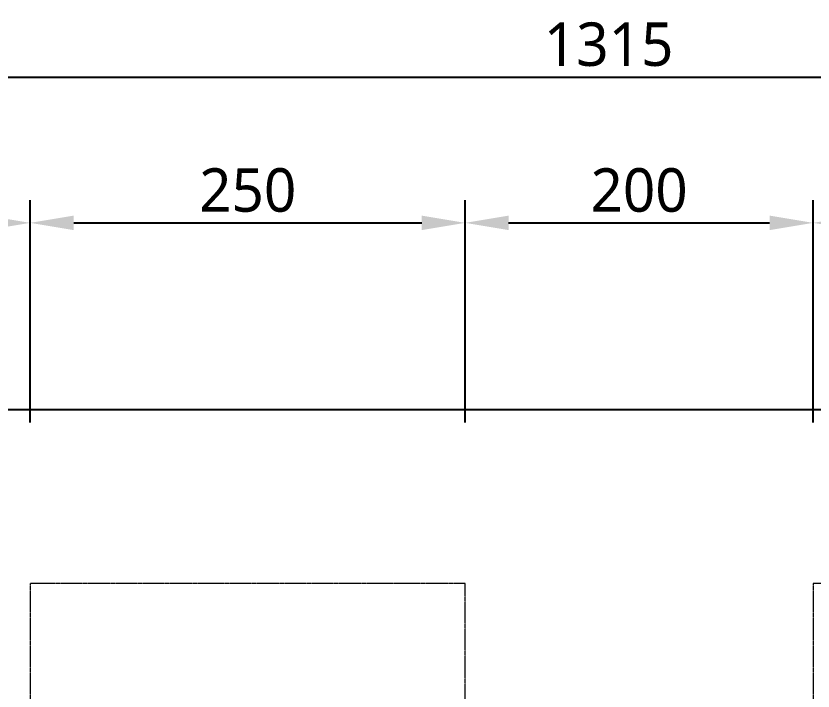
# Model space of a CAD drawing. Header units: millimetres. Extents: x -9013 to 516, y -36629 to 6082.
# Drawn here: x -4526.7 to -4068.4, y -4566 to -4177.8 of the extents above; entities that cross this region are included whole.
import ezdxf

# ---------------------------------------------------------------- set-up
doc = ezdxf.new("R2010")
doc.units = ezdxf.units.MM
doc.header["$LTSCALE"] = 0.05
doc.linetypes.add('CENTER', pattern=[50.8, 31.75, -6.35, 6.35, -6.35])
doc.linetypes.add('CENTER2', pattern=[28.575, 19.05, -3.175, 3.175, -3.175])
doc.layers.get('0').update_dxf_attribs({"lineweight": 18})
doc.layers.get('Defpoints').update_dxf_attribs({"color": 140, "lineweight": 18})
doc.layers.add('2CONC', color=4, linetype='Continuous')
doc.layers.add('G-Anno-Std-Cntr', color=1, linetype='CENTER2', lineweight=18)
doc.styles.add('trebuchet_MS', font='trebuc.ttf')
doc.dimstyles.new('MGP', dxfattribs={"dimtxt": 2.5, "dimasz": 2.5, "dimexe": 1.25, "dimexo": 0.625, "dimtad": 1, "dimdec": 0, "dimtxsty": 'trebuchet_MS', "dimcen": 2.5, "dimclrt": 7, "dimadec": 0, "dimazin": 0, "dimtfac": 1, "dimtdec": 0, "dimtmove": 0, "dimatfit": 3, "dimfxl": 1.148294, "dimfxlon": 1, "dimarcsym": 2})

# ---------------------------------------------------------------- blocks, each defined once
blk = doc.blocks.new('gas meter 1')
at = {"layer": 'G-Anno-Std-Cntr'}
blk.add_lwpolyline([(-6480.2, 2746.98), (-6230.2, 2746.98), (-6230.2, 3196.98), (-6480.2, 3196.98)], close=True, dxfattribs=at)
blk = doc.blocks.new('*D839')
at = {"color": 0, "lineweight": -2, "transparency": 16777216}
for p, q in [((-4693.44, -4398.09), (-4693.44, -4283.78)), ((-4518.44, -4411.61), (-4518.44, -4283.78)), ((-4668.44, -4296.78), (-4543.44, -4296.78))]:
    blk.add_line(p, q, dxfattribs=at)
at = {"color": 0, "transparency": 16777216}
for points in [[(-4668.44, -4292.61), (-4668.44, -4300.95), (-4693.44, -4296.78)], [(-4543.44, -4292.61), (-4543.44, -4300.95), (-4518.44, -4296.78)]]:
    blk.add_solid(points, dxfattribs=at)
at = {"layer": 'Defpoints', "color": 0, "transparency": 16777216}
for p in [(-4518.44, -4296.78), (-4693.44, -4404.09), (-4518.44, -4504.09)]:
    blk.add_point(p, dxfattribs=at)
at = {"color": 7, "transparency": 16777216, "insert": (-4605.94, -4278.11), "char_height": 25, "attachment_point": 5, "style": 'trebuchet_MS'}
blk.add_mtext('175', dxfattribs=at)
blk = doc.blocks.new('*D840')
at = {"color": 0, "lineweight": -2, "transparency": 16777216}
for p, q in [((-4518.44, -4411.61), (-4518.44, -4283.78)), ((-4268.44, -4411.61), (-4268.44, -4283.78)), ((-4493.44, -4296.78), (-4293.44, -4296.78))]:
    blk.add_line(p, q, dxfattribs=at)
at = {"color": 0, "transparency": 16777216}
for points in [[(-4493.44, -4292.61), (-4493.44, -4300.95), (-4518.44, -4296.78)], [(-4293.44, -4292.61), (-4293.44, -4300.95), (-4268.44, -4296.78)]]:
    blk.add_solid(points, dxfattribs=at)
at = {"layer": 'Defpoints', "color": 0, "transparency": 16777216}
for p in [(-4268.44, -4296.78), (-4518.44, -4504.09), (-4268.44, -4504.09)]:
    blk.add_point(p, dxfattribs=at)
at = {"color": 7, "transparency": 16777216, "insert": (-4393.44, -4278.06), "char_height": 25, "attachment_point": 5, "style": 'trebuchet_MS'}
blk.add_mtext('250', dxfattribs=at)
blk = doc.blocks.new('*D841')
at = {"color": 0, "lineweight": -2, "transparency": 16777216}
for p, q in [((-4268.44, -4411.61), (-4268.44, -4283.78)), ((-4068.44, -4411.61), (-4068.44, -4283.78)), ((-4243.44, -4296.78), (-4093.44, -4296.78))]:
    blk.add_line(p, q, dxfattribs=at)
at = {"color": 0, "transparency": 16777216}
for points in [[(-4243.44, -4292.61), (-4243.44, -4300.95), (-4268.44, -4296.78)], [(-4093.44, -4292.61), (-4093.44, -4300.95), (-4068.44, -4296.78)]]:
    blk.add_solid(points, dxfattribs=at)
at = {"layer": 'Defpoints', "color": 0, "transparency": 16777216}
for p in [(-4068.44, -4296.78), (-4268.44, -4504.09), (-4068.44, -4504.09)]:
    blk.add_point(p, dxfattribs=at)
at = {"color": 7, "transparency": 16777216, "insert": (-4168.44, -4278.06), "char_height": 25, "attachment_point": 5, "style": 'trebuchet_MS'}
blk.add_mtext('200', dxfattribs=at)
blk = doc.blocks.new('*D842')
at = {"color": 0, "lineweight": -2, "transparency": 16777216}
for p, q in [((-4068.44, -4411.61), (-4068.44, -4283.78)), ((-3818.44, -4411.61), (-3818.44, -4283.78)), ((-4043.44, -4296.78), (-3843.44, -4296.78))]:
    blk.add_line(p, q, dxfattribs=at)
at = {"color": 0, "transparency": 16777216}
for points in [[(-4043.44, -4292.61), (-4043.44, -4300.95), (-4068.44, -4296.78)], [(-3843.44, -4292.61), (-3843.44, -4300.95), (-3818.44, -4296.78)]]:
    blk.add_solid(points, dxfattribs=at)
at = {"layer": 'Defpoints', "color": 0, "transparency": 16777216}
for p in [(-3818.44, -4296.78), (-4068.44, -4504.09), (-3818.44, -4504.09)]:
    blk.add_point(p, dxfattribs=at)
at = {"color": 7, "transparency": 16777216, "insert": (-3943.44, -4278.06), "char_height": 25, "attachment_point": 5, "style": 'trebuchet_MS'}
blk.add_mtext('250', dxfattribs=at)
blk = doc.blocks.new('*D846')
at = {"color": 0, "lineweight": -2, "transparency": 16777216}
for p, q in [((-4843.44, -4327.77), (-4843.44, -4199.94)), ((-3528.44, -4327.77), (-3528.44, -4199.94)), ((-4818.44, -4212.94), (-3553.44, -4212.94))]:
    blk.add_line(p, q, dxfattribs=at)
at = {"color": 0, "transparency": 16777216}
for points in [[(-4818.44, -4208.77), (-4818.44, -4217.11), (-4843.44, -4212.94)], [(-3553.44, -4208.77), (-3553.44, -4217.11), (-3528.44, -4212.94)]]:
    blk.add_solid(points, dxfattribs=at)
at = {"layer": 'Defpoints', "color": 0, "transparency": 16777216}
for p in [(-3528.44, -4212.94), (-4843.44, -4425.96), (-3528.44, -4445.09)]:
    blk.add_point(p, dxfattribs=at)
at = {"color": 7, "transparency": 16777216, "insert": (-4185.94, -4194.22), "char_height": 25, "attachment_point": 5, "style": 'trebuchet_MS'}
blk.add_mtext('1315', dxfattribs=at)

msp = doc.modelspace()

# ---------------------------------------------------------------- linework, layer by layer
at = {"layer": '2CONC', "lineweight": -3}
msp.add_line((-4843.44, -4404.09), (-3528.44, -4404.09), dxfattribs=at)

# ---------------------------------------------------------------- block references
at = {"layer": 'G-Anno-Std-Cntr', "color": 7, "linetype": 'CENTER'}
for p in [(1961.76, -7701.06), (2411.76, -7701.06)]:
    msp.add_blockref('gas meter 1', p, dxfattribs=at)

# ---------------------------------------------------------------- dimensions: what is measured, and where the dimension line sits
for base, p1, p2, picture, middle in [((-3528.44, -4212.94), (-4843.44, -4425.96), (-3528.44, -4445.09), '*D846', (-4185.94, -4194.22)), ((-4518.44, -4296.78), (-4693.44, -4404.09), (-4518.44, -4504.09), '*D839', (-4605.94, -4278.11)), ((-4268.44, -4296.78), (-4518.44, -4504.09), (-4268.44, -4504.09), '*D840', (-4393.44, -4278.06)), ((-4068.44, -4296.78), (-4268.44, -4504.09), (-4068.44, -4504.09), '*D841', (-4168.44, -4278.06)), ((-3818.44, -4296.78), (-4068.44, -4504.09), (-3818.44, -4504.09), '*D842', (-3943.44, -4278.06))]:
    dim = msp.add_linear_dim(base=base, p1=p1, p2=p2, dimstyle='MGP', override={"dimscale": 100, "dimtxt": 0.25, "dimasz": 0.25, "dimexe": 0.13, "dimexo": 0.06, "dimgap": 0.06, "dimarcsym": 1})
    dim.commit()
    dim.dimension.update_dxf_attribs({"geometry": picture, "text_midpoint": middle})

doc.saveas('drawing.dxf')
